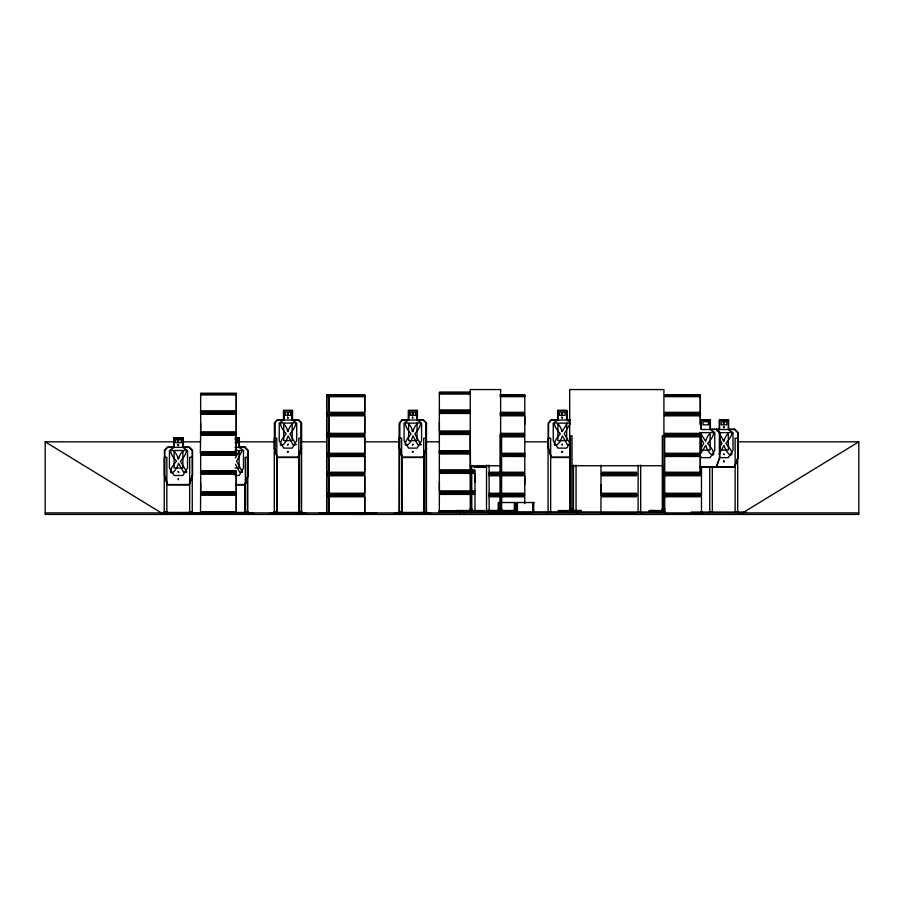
<?xml version="1.0" encoding="UTF-8"?>
<svg xmlns="http://www.w3.org/2000/svg" width="904" height="904" viewBox="0 0 904 904"><rect width="100%" height="100%" fill="white"/><g stroke="black" fill="none" stroke-linecap="round" stroke-linejoin="round"><path stroke-width="1.36" d="M200.643 491.731L200.688 474.227L236.294 474.238L236.294 491.731L200.643 491.731L200.688 482.985M200.643 431.807L200.688 414.314L236.294 414.314L236.294 431.807L200.643 431.807L200.688 423.061M236.249 474.227L236.249 491.731M236.249 414.314L236.249 431.818M326.706 493.256L326.706 475.753L364.764 475.753L364.764 493.256L326.672 493.256L326.672 475.753M326.706 433.332L326.706 415.84L364.764 415.84L364.764 433.332L326.672 433.332L326.672 415.84M364.73 475.753L364.73 493.256M364.73 415.84L364.73 433.332M439.378 490.872L439.378 482.126M439.378 430.959L439.378 422.202M474.95 482.126L474.95 473.38M524.749 484.51L524.749 475.753L489.143 475.753M524.749 424.586L524.749 415.84L500.206 415.84M636.619 493.256L600.968 493.256L601.013 484.51M700.306 415.84L700.306 424.586L700.34 415.84L664.7 415.84M648.97 511.98L665.31 511.653M662.587 510.602L648.982 510.466L648.982 511.653M648.97 511.89L665.367 511.856M724.172 454.542C723.878 453.333 723.03 453.876 724.149 454.622M288.161 444.248L287.585 445.118L288.127 444.305M413.026 444.248L412.45 445.118L413.004 444.305M562.401 444.259L561.915 445.118L562.48 444.305M484.612 510.59L456.678 510.466L456.689 512.048M665.457 512.048L438.994 511.664L466.091 511.314M488.804 513.947L531.236 514.229M600.618 514.037L636.642 514.387M664.384 454.124L700.374 453.774M664.35 514.037L700.374 514.387M287.653 417.738L288.161 418.1L287.562 417.151M412.382 417.207L412.902 418.202L412.439 417.151M178.043 444.565L178.043 445.593M561.847 417.207L562.457 418.156L561.904 417.151M723.528 460.859L724.138 461.808L723.539 460.814M412.213 414.043L412.642 413.004L413.083 414.043M412.213 431.106L412.642 430.067L413.083 431.106M561.666 414.043C561.949 410.947 563.102 415.998 562.107 413.151L561.734 414.066M561.666 431.106C561.926 428.496 563.339 432.135 561.734 431.129M723.324 440.621L723.686 439.615M557.632 512.048L580.922 511.856L581.125 510.466L581.17 512.048M558.356 511.856L558.559 510.466M244.826 484.555L247.854 475.493L247.854 450.497L244.939 447.378L235.063 447.378M245.04 484.872L248.024 475.549L248.137 450.373L244.95 447.062M288.071 414.043L287.777 413.151C286.862 415.806 288.048 410.981 288.15 414.066M412.28 414.066L412.642 413.151L412.947 414.043M412.28 431.129L412.947 431.106M298.218 457.175L301.235 448.113L301.235 423.117L298.218 419.998M301.314 448.113L298.297 457.175L277.392 457.175L274.68 448.113L274.68 423.151L277.483 419.998L298.297 419.998M301.62 448.169L298.433 457.492L277.178 457.492L274.375 448.158L274.375 423.038L277.347 419.682L283.517 419.682L283.438 410.314L292.568 410.314L292.489 419.682L298.422 419.682L301.62 422.993L301.574 513.02M423.095 457.175L426.112 448.113L426.112 423.117L423.095 419.998M426.191 448.113L423.174 457.175L402.269 457.175L399.557 448.113L399.636 423.151L402.348 419.998L423.174 419.998M426.496 448.169L423.309 457.492L402.043 457.492L399.252 448.158L399.331 423.038L402.212 419.682M723.46 440.621L724.081 440.632M192.247 475.493L189.128 484.555L167.568 484.555L164.754 475.493L164.754 450.531L167.568 447.378L189.128 447.378L192.247 450.497L192.247 513.043M716.363 429.513L719.482 432.643L719.482 457.639L716.363 466.701L700.193 466.701M716.578 467.018L719.799 457.695L719.799 432.519L716.488 429.208M737.709 457.639L734.579 466.701L717.064 466.701M723.686 422.552C722.217 423.919 725.336 424.032 723.867 422.552M270.251 512.975L274.138 512.839M395.116 512.975L399.014 512.839M162.392 514.433L163.782 514.037M546.197 514.433L547.587 514.037M456.61 511.856L484.612 511.653L439.344 511.946M235.424 457.887L239.379 450.554L242.215 450.463L236.678 461.243L242.453 472.351L239.729 472.295L235.515 464.34M719.075 454.181L723.991 445.389C728.228 459.142 738.511 457.684 725.867 443.389C738.15 429.603 727.878 428.123 723.844 441.208L719.132 432.948M700.453 449.005L703.775 443.322L699.956 436.824M719.335 447.864L721.991 443.322L719.448 438.994M569.972 424.055L564.22 433.863L570.243 444.022M570.028 442.757L566.684 448.113L557.926 448.113L553.248 440.621L553.248 423.117L557.926 419.998L557.926 410.619L566.684 410.619L566.684 419.998L570.198 422.337M200.496 512.24L200.643 495.256L236.294 495.256L236.294 512.127L200.62 512.127L200.688 512.828M200.643 452.949L200.62 452.249L236.328 452.249M469.786 452.09L439.254 452.079L469.764 452.023M326.638 454.475L326.638 453.774L364.798 453.774M562.243 417.603L561.994 417.625M283.732 419.998L279.212 423.117L279.212 440.621L283.732 448.113L292.184 448.113L296.715 440.621L296.715 423.117L292.184 419.998L292.184 410.619L283.732 410.619L283.732 419.998L283.811 410.619M408.608 419.998L404.077 423.117L404.077 440.621L408.608 448.113L417.06 448.113L421.58 440.621L421.58 423.117L417.06 419.998L417.06 410.619L408.608 410.619L408.608 419.998L408.687 410.619M717.245 431.084L719.584 429.513L719.584 420.145L728.33 420.145L728.33 429.513L733.02 432.643L733.02 450.135L728.33 457.639L719.584 457.639M742.478 512.975L858.8 441.83L858.8 514.433L45.2 514.433L45.2 441.83L173.737 441.83M490.612 514.229L504.895 514.229M214.655 514.229L226.294 514.037L215.638 514.229M269.042 514.229L277.641 514.037L270.059 514.229M324.818 514.229L364.798 514.387M325.847 514.229L333.237 514.229M393.907 514.229L402.517 514.037L394.924 514.229M459.469 514.229L460.531 514.229M708.069 514.229L709.12 514.229M178.054 444.542L178.687 444.745L178.19 445.118M723.946 427.75L724.07 426.744L723.641 427.264M178.45 479.617L178.461 478.792M699.933 454.689L705.775 445.389C710.013 459.142 720.285 457.684 707.651 443.389C719.934 429.603 709.663 428.123 705.617 441.208L700.035 432.44M723.708 439.593L724.228 440.632M287.811 417.625L287.653 417.275M178.382 445.615L178.54 445.039L178.099 445.615M569.972 445.141L567.497 444.915L562.344 435.864C558.31 449.627 547.643 448.192 560.344 433.796C548.219 420.552 558.243 418.416 562.186 431.683L567.124 423.174L570.164 423.083M288.15 431.129C288.218 428.62 286.602 431.694 288.071 431.106M439.31 393.014L469.786 392.98M200.62 393.217L236.328 393.217M200.62 393.839L236.328 393.839M200.62 393.873L236.328 393.873L236.294 410.789L200.643 410.789L200.643 393.918M439.378 394.099L469.741 394.099M326.638 394.743L364.798 394.743M500.194 394.743L524.817 394.743M664.666 394.743L700.374 394.743M200.688 394.958L236.249 394.958L236.249 410.789M364.798 395.364L326.638 395.364L364.798 395.432M500.194 395.364L524.817 395.364L500.194 395.432M664.666 395.364L700.374 395.364M664.666 395.432L700.374 395.432L700.34 412.314L664.7 412.314M326.706 412.314L326.706 396.483L364.73 396.483L364.73 412.314L326.672 412.314L326.672 395.443M700.306 396.483L664.734 396.483L700.272 396.517L700.306 412.314M326.739 396.517L364.696 396.517M439.344 409.93L469.764 409.93M439.095 411.15L469.944 411.15M200.405 412.009L236.543 412.009M439.095 412.235L469.944 412.235M500.206 412.314L524.783 412.314L524.783 395.443M200.405 413.094L236.543 413.094M469.764 413.456L439.344 413.456L439.344 430.959L469.764 430.959M326.423 413.535L365.013 413.535M500.104 413.535L525.032 413.535M664.451 413.535L700.589 413.535M326.423 414.62L365.013 414.62M500.104 414.62L525.032 414.62M664.451 414.62L700.589 414.62M402.133 419.682L408.382 419.682L408.382 410.314L417.433 410.314L417.433 419.682L423.298 419.682M569.418 419.682L566.989 419.682L566.989 410.314L557.621 410.314L557.621 419.682L551.225 419.682L548.242 423.038L548.242 448.158L551.135 457.492L570.401 457.492M570.424 419.998L551.372 419.998L548.558 423.151L548.558 448.113L551.372 457.175L570.232 457.175M301.541 422.993L298.343 419.682M734.715 429.208L728.647 429.208L728.647 419.829L719.268 419.829L719.279 429.208L710.42 429.208L710.42 419.829L701.052 419.829L701.052 429.208M439.095 432.18L469.944 432.18M200.405 433.027L236.543 433.027M439.095 433.253L469.944 433.253M500.206 433.332L524.783 433.332L524.783 415.84M664.7 433.332L700.34 433.332M200.405 434.112L236.543 434.112M439.344 434.474L469.764 434.474M326.423 434.553L365.013 434.553M500.104 434.553L525.032 434.553M664.451 434.553L700.589 434.553M236.294 452.203L236.294 435.332L200.643 435.332L200.338 452.78M326.423 435.638L365.013 435.638M500.104 435.638L525.032 435.638M664.451 435.638L700.589 435.638M470.238 435.864L470.837 512.048M569.678 435.864L572.04 435.864L571.972 512.048M326.638 453.808L326.672 436.858L364.764 436.858L364.764 453.729M502.353 436.858L524.783 436.858L524.783 453.729M664.7 436.858L700.34 436.858L700.34 453.729L664.666 453.74M235.571 437.694L239.424 437.694M234.938 437.999L239.131 437.999L239.131 447.378L243.492 450.497L243.492 468.001L239.131 475.493L235.063 475.493M301.314 438.248L298.828 438.248L298.828 513.02M426.451 438.248L423.705 438.248L423.705 513.02M737.709 438.248L735.121 438.248L735.121 511.607M235.063 439.559L237.673 439.559L237.673 442.689L235.063 442.689M183.625 441.83L200.575 441.83M238.712 441.83L274.025 441.83M300.862 441.83L326.287 441.83M364.425 441.83L399.737 441.83M426.575 441.83L439.287 441.83M525.45 441.83L548.05 441.83M737.325 441.83L858.8 441.83M178.19 445.005L178.19 445.502M239.3 447.062L245.063 447.062M274.375 448.158L277.257 457.492M399.252 448.158L402.122 457.492M235.063 450.497L239.131 450.497L239.131 468.001L235.063 468.001M439.378 450.893L469.741 450.893M287.675 451.401L287.675 452.249M412.552 451.401L412.552 452.249M469.786 451.356L439.31 451.39L439.254 452.079M200.688 451.751L236.249 451.751L236.249 435.332M287.585 452.373L288.139 451.367L287.54 452.339M412.461 452.373L413.015 451.367L412.416 452.339M439.31 452.282L439.954 452.305M441.706 452.282L469.786 452.282M561.926 452.373L562.503 451.367L561.87 452.339M201.332 452.949L200.473 452.904M203.004 452.949L233.933 452.949M469.786 452.972L439.31 452.972L439.378 469.854M200.62 453.13L201.332 453.096M203.004 453.13L233.933 453.13M502.364 453.277L524.749 453.277M664.734 453.277L700.306 453.277L700.306 436.858M200.62 453.751L236.328 453.751M326.638 453.74L364.798 453.74M502.341 453.74L524.817 453.74M200.62 453.831L236.328 453.797M502.341 453.774L524.817 453.774M439.378 454.011L469.741 454.011M329.802 454.475L328.773 454.124L329.124 436.858L329.158 453.277M331.486 454.475L362.414 454.475M502.341 454.475L522.422 454.475M667.062 454.475L697.99 454.475M326.638 454.655L364.798 454.655M502.341 454.655L524.817 454.655M664.666 454.655L700.374 454.655M200.688 454.87L236.249 454.87M200.722 454.915L236.215 454.915M326.638 455.322L364.798 455.277M502.341 455.356L524.817 455.356M664.666 455.277L700.374 455.356L700.34 472.227L664.7 472.227M326.706 472.227L326.706 456.396L364.73 456.396L364.73 472.227L326.672 472.227L326.672 455.356M700.306 456.396L664.734 456.396L700.272 456.43L700.306 472.227M326.739 456.43L364.696 456.43M192.247 457.288L189.67 457.288L189.67 513.043M247.73 457.288L245.334 457.288L245.334 513.043M723.675 460.927L723.675 461.774M470.238 465.752L500.624 465.752M571.079 465.752L662.496 465.752M473.854 466.701L485.99 466.701M473.832 467.018L486.363 466.984M700.069 467.018L734.805 467.018L738.026 457.695L738.014 432.519L734.715 429.208M439.344 469.854L469.764 469.854M472.566 469.854L474.984 469.854M236.294 470.713L200.643 470.713L200.643 453.842M439.095 471.074L475.233 471.074M200.405 471.933L236.543 471.933M439.095 472.159L469.944 472.159M472.815 472.159L475.233 472.159M489.143 472.227L524.783 472.227L524.783 455.356M636.619 472.227L600.968 472.227L600.968 465.198M200.405 473.007L236.543 473.007M326.423 473.459L365.013 473.459M469.764 473.38L439.344 473.38L439.344 490.872L469.764 490.872M472.566 473.38L474.984 473.38L474.95 490.872M488.894 473.459L525.032 473.459M600.719 473.459L636.857 473.459M664.451 473.459L700.589 473.459M326.423 474.532L365.013 474.532M488.894 474.532L525.032 474.532M600.719 474.532L636.857 474.532M664.451 474.532L700.589 474.532M248.024 475.549L245.153 484.872L235.481 484.872M636.619 475.753L600.968 475.753L600.968 493.256M664.7 475.753L700.34 475.753M235.469 484.555L244.939 484.555M472.566 490.872L474.984 490.872M439.095 492.092L475.233 492.092M200.405 492.951L236.543 492.951M439.095 493.177L475.233 493.177M489.143 493.256L524.783 493.256L524.783 475.753M664.7 493.256L700.34 493.256M200.405 494.036L236.543 494.036M439.344 494.398L469.764 494.398M472.566 494.398L474.984 494.398M326.423 494.477L365.013 494.477M488.894 494.477L525.032 494.477M600.719 494.477L636.857 494.477M664.451 494.477L700.589 494.477M326.423 495.561L365.013 495.561M488.894 495.561L525.032 495.561M600.719 495.561L636.857 495.561M664.451 495.561L700.589 495.561M326.672 513.653L326.672 496.782L364.764 496.782L364.764 513.653M489.143 496.782L524.783 496.782L524.749 503.618M636.619 496.782L600.968 496.782L600.968 512.24M664.7 496.782L700.34 496.782M515.393 502.522L498.341 502.522L498.341 510.692M533.948 502.522L516.896 502.522L516.896 512.048M469.99 509.268L472.001 509.268M569.43 509.268L572.288 509.268M662.078 509.268L664.892 509.268M470.837 510.071L471.809 510.071M571.441 510.071L572.221 510.071M662.146 510.071L662.926 510.071M487.188 512.048L487.188 510.466L515.178 510.5M558.48 510.602L581.17 510.466M439.378 510.816L469.741 510.816M472.509 510.816L474.95 510.816M439.423 510.85L469.718 510.85M472.532 510.85L474.916 510.85M163.974 511.653L167.15 511.653L167.15 514.433M192.541 511.653L189.377 511.653L189.377 514.433M200.688 511.675L236.249 511.675L236.249 495.256M248.012 511.653L244.69 511.653L244.69 514.433M274.014 511.653L277.336 511.653L277.336 514.433M301.868 511.653L298.546 511.653L298.546 514.433M398.879 511.653L402.201 511.653L402.201 514.433M426.733 511.653L423.411 511.653L423.411 514.433M486.827 511.653L486.228 512.444M547.779 511.653L550.954 511.653L550.954 512.444M558.48 511.653L581.046 511.653M640.981 511.653L637.806 511.653L637.806 512.444M701.176 511.653L701.775 511.653M709.425 511.653L712.612 511.653L712.601 512.444M738.003 511.653L734.828 511.653L734.828 512.444M691.255 512.048L746.275 512.048M200.62 512.172L236.328 512.172M167.15 512.444L189.377 512.444M235.051 512.444L245.063 512.444M277.076 512.444L298.795 512.444L298.795 511.653M401.952 512.444L423.671 512.444L423.671 511.653M176.009 512.839L236.328 512.862M242.6 512.839L245.278 512.839M247.832 512.839L253.256 512.975M319.349 512.839L376.493 512.839M45.2 512.907L858.8 512.907M702.08 514.229L703.142 514.229M738.308 514.229L739.641 514.274M431.705 514.229L423.106 514.037L430.688 514.229M361.6 514.229L354.21 514.229M306.84 514.229L298.23 514.037L305.812 514.229M254.419 514.229L242.78 514.037L253.436 514.229M530.32 514.229L516.037 514.229M45.2 441.83L161.353 512.907L161.353 514.433M653.242 510.466L653.445 511.856M423.219 419.682L426.496 422.993L426.451 513.02M244.826 447.378L247.73 450.497L247.73 513.043M700.024 455.492L701.368 457.639L710.115 457.639L714.793 450.135L714.793 432.643L710.115 429.513L710.115 420.145L701.368 420.145L701.368 429.513L734.579 429.513L737.709 432.643L737.698 511.607M515.235 511.856L487.233 511.653L515.472 512.048M642.574 514.433L641.185 514.037M577.938 514.433L576.549 514.037M194.134 514.433L192.744 514.037M430.496 512.975L423.106 512.975M305.62 512.975L298.23 512.975M742.647 512.907L742.647 514.433M723.641 426.79L723.641 427.648M712.307 466.464L712.307 511.607M709.73 466.464L709.73 511.607M701.47 466.464L701.481 511.607M664.745 512.048L664.689 435.864L662.327 435.864L662.327 512.048M663.909 436.123L663.909 389.567L569.678 389.567L569.735 512.048M663.525 509.268L663.525 512.048M663.412 509.268L663.412 512.048M663.107 435.864L663.107 512.048M662.926 509.268L662.926 512.048M662.768 465.503L662.756 509.268M662.146 509.268L662.146 512.048M653.196 510.466L653.196 512.048M640.687 465.051L640.687 511.607M638.111 465.051L638.111 511.607M576.051 465.051L576.051 511.607M573.475 465.051L573.475 511.607M572.221 509.268L572.221 512.048M570.876 509.268L570.876 512.048M570.763 509.268L570.763 512.048M570.458 435.864L570.458 512.048M570.277 509.268L570.277 512.048M569.622 509.268L569.497 512.048M558.604 510.466L558.604 512.048M550.66 511.607L550.66 438.248L548.073 438.248L548.073 511.607M533.744 502.522L533.744 512.048M533.315 502.522L533.315 512.048M532.897 502.522L532.897 512.048M517.416 502.522L517.416 512.048M517.099 502.522L517.099 512.048M515.144 502.522L515.144 512.048M514.749 502.522L514.749 510.692M514.331 502.522L514.331 510.692M501.675 512.048L501.822 509.268L499.844 509.268L499.867 512.048M501.596 512.048L501.596 435.864L500.093 435.864L500.036 512.048M501.415 509.268L501.415 512.048M501.268 509.268L501.268 512.048M500.624 512.048L500.624 389.567L470.238 389.567L470.238 512.048M500.421 509.268L500.421 512.048M500.274 509.268L500.274 512.048M498.85 502.522L498.85 510.692M498.545 502.522L498.545 510.692M489.109 465.051L489.109 511.607M486.533 465.051L486.521 511.607M484.646 510.466L484.646 512.048M474.95 494.398L474.984 511.268M471.978 509.268L471.978 512.048M471.741 465.503L471.809 512.048M471.572 509.268L471.572 512.048M470.566 509.268L470.419 512.048M470.182 509.268L470.012 512.048M464.012 511.653L464.012 514.433M439.344 393.059L439.378 409.93M439.378 434.474L439.344 451.356M439.378 494.398L439.31 511.348M426.191 423.117L426.191 513.02M423.953 456.588L423.953 511.607M417.139 410.619L417.139 419.998M401.918 456.588L401.952 514.433M401.658 513.02L401.658 438.248L399.172 438.248L399.172 513.02M399.557 423.151L399.421 511.607M364.764 395.443L364.764 412.314M364.764 455.356L364.764 472.227M364.73 436.858L364.73 453.277L326.706 453.277L326.706 436.858M364.73 496.782L364.73 513.189M329.158 396.483L329.158 412.314L329.124 395.443M329.158 456.396L329.158 472.227L329.124 455.356M329.158 513.189L329.158 496.782L329.124 513.653M326.706 496.782L326.706 513.189M301.314 423.117L301.314 513.02M299.088 456.588L299.088 511.607M292.263 410.619L292.263 419.998M277.042 456.588L277.076 514.433M276.793 513.02L276.793 438.248L274.296 438.248L274.296 513.02M274.76 423.151L274.76 448.113M247.368 457.288L247.368 513.043M244.973 483.776L245.063 514.433M239.3 437.694L239.424 447.062M239.018 437.999L239.018 447.378M178.212 478.781L178.212 479.628M166.856 513.043L166.856 457.288L164.268 457.288L164.268 513.043M329.158 484.51L329.158 493.256L329.124 475.753L329.158 484.51M329.158 424.586L329.158 433.332L329.124 415.84L329.158 424.586M178.709 472.408L178.122 471.549L178.709 472.408M562.548 451.819C562.118 453.198 561.904 450.497 562.548 451.819M295.992 444.621L293.088 444.915L288.105 435.864C284.172 449.706 273.923 448.079 286.172 433.796C274.488 420.654 284.105 418.337 287.958 431.683C291.902 418.518 301.755 420.19 289.913 433.863L295.992 444.621M420.868 444.621L417.953 444.915L412.97 435.864C409.037 449.706 398.8 448.079 411.049 433.796C399.353 420.654 408.981 418.337 412.823 431.683C416.767 418.518 426.631 420.19 414.789 433.863L420.868 444.621M177.873 441.389L178.303 440.53C179.241 443.333 178.19 438.327 177.873 441.389M177.873 458.452C179.455 459.582 178.224 455.853 177.873 458.452M186.71 472.001L183.693 472.295L178.54 463.243C174.506 477.007 163.839 475.572 176.54 461.176C164.415 447.932 174.438 445.796 178.382 459.062C182.416 445.977 192.699 447.457 180.416 461.243L186.71 472.001M192.563 475.549L189.343 484.872L167.33 484.872L164.438 475.538L164.438 450.418L167.421 447.062L173.817 447.062L173.817 437.694L183.184 437.694L183.184 447.062L189.252 447.062L192.563 450.373L192.563 475.549M187.557 468.001L182.879 475.493L174.122 475.493L169.443 468.001L169.443 450.497L174.122 447.378L174.122 437.999L182.879 437.999L182.879 447.378L187.557 450.497L187.557 468.001M469.786 392.359L439.31 392.359L469.764 392.381M524.749 396.483L500.217 396.483L524.716 396.517M290.681 412.179L285.246 412.179L285.246 415.309L290.681 415.309L290.681 412.179M415.546 412.179L410.111 412.179L410.111 415.309L415.546 415.309L415.546 412.179M565.113 412.179L559.497 412.179L559.497 415.309L565.113 415.309L565.113 412.179M708.544 421.705L702.928 421.705L702.928 424.835L708.544 424.835L708.544 421.705M726.771 421.705L721.143 421.705L721.143 424.835L726.771 424.835L726.771 421.705M292.184 423.117L283.732 423.117L283.732 440.621L292.184 440.621L292.184 423.117M417.06 423.117L408.608 423.117L408.608 440.621L417.06 440.621L417.06 423.117M566.684 423.117L557.926 423.117L557.926 440.621L566.684 440.621L566.684 423.117M710.115 432.643L701.368 432.643L701.368 450.135L710.115 450.135L710.115 432.643M728.33 432.643L719.584 432.643L719.584 450.135L728.33 450.135L728.33 432.643M181.308 439.559L175.692 439.559L175.692 442.689L181.308 442.689L181.308 439.559M182.879 450.497L174.122 450.497L174.122 468.001L182.879 468.001L182.879 450.497M524.749 456.396L502.364 456.396L524.716 456.43"/></g></svg>
